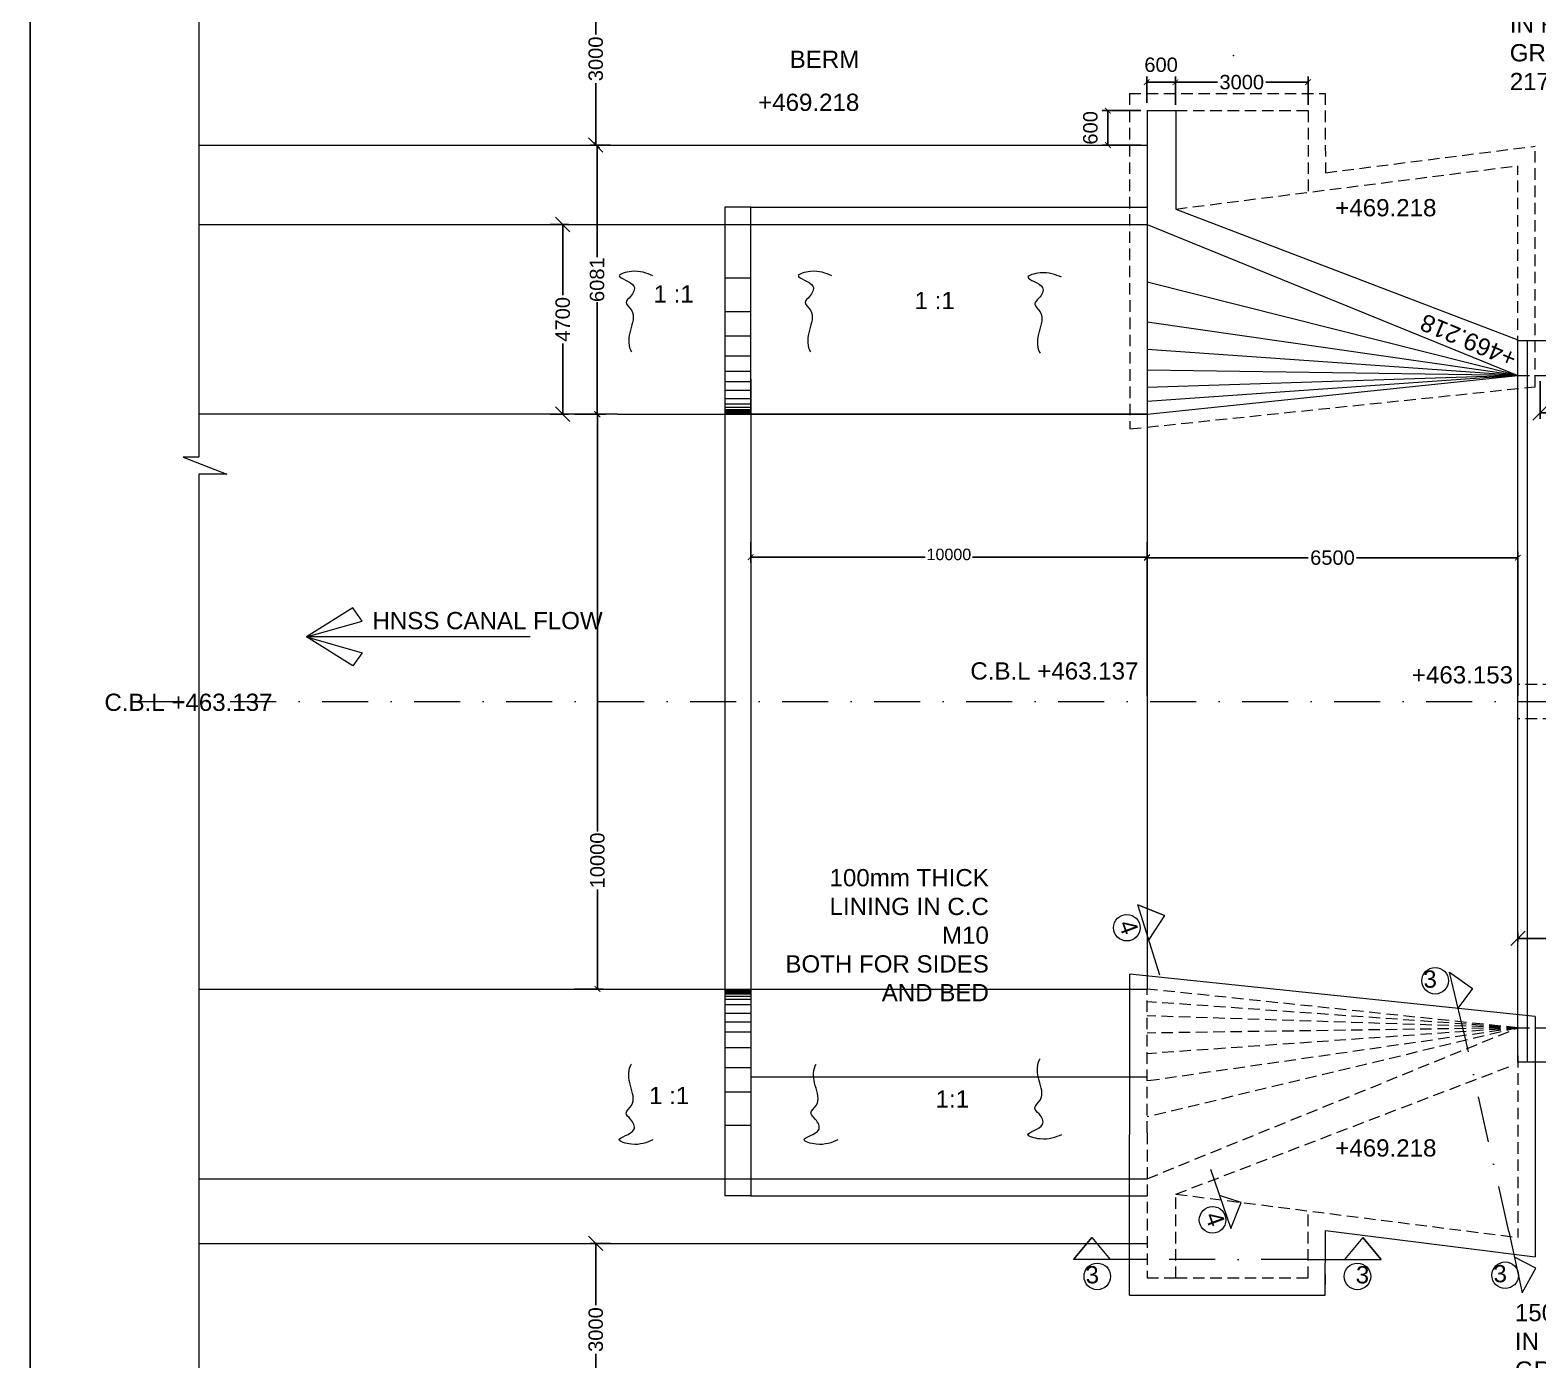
# Model space of a CAD drawing. Extents: x -793889 to 280349, y -1411811 to 21515.
# Drawn here: x -459429 to -433204, y -454321 to -431188 of the extents above; entities that cross this region are included whole.
import ezdxf

# ---------------------------------------------------------------- set-up
doc = ezdxf.new("R2010")
doc.units = 0
doc.header["$LTSCALE"] = 800
doc.header["$MEASUREMENT"] = 0
doc.linetypes.add('DASHDOT', pattern=[1, 0.5, -0.25, 0, -0.25])
doc.linetypes.add('HIDDEN', pattern=[0.375, 0.25, -0.125])
doc.layers.get('0').update_dxf_attribs({"linetype": 'CONTINUOUS'})
doc.layers.get('Defpoints').update_dxf_attribs({"linetype": 'CONTINUOUS'})
for name, color, linetype in [('HAT', 8, 'CONTINUOUS'), ('PLAN', 10, 'CONTINUOUS'), ('REIN', 4, 'CONTINUOUS')]:
    doc.layers.add(name, color=color, linetype=linetype)
doc.styles.add('ROMANS', font='swiss.ttf')
doc.styles.get("Standard").update_dxf_attribs({"font": 'swiss.ttf'})
doc.dimstyles.new('Aqueduct', dxfattribs={"dimscale": 0, "dimtxt": 250, "dimasz": 250, "dimexe": 100, "dimexo": 100, "dimgap": 50, "dimtad": 0, "dimdec": 0, "dimdsep": 46, "dimtxsty": 'ROMANS', "dimblk": 'OBLIQUE', "dimcen": 2.5, "dimclrd": 8, "dimclre": 8, "dimclrt": 7, "dimadec": 0, "dimazin": 0, "dimtfac": 1, "dimtdec": 0, "dimtmove": 2, "dimatfit": 3, "dimfxl": 100, "dimtolj": 1, "dimtzin": 0, "dimarcsym": 0})
doc.dimstyles.get("Standard").update_dxf_attribs({"dimscale": 0, "dimtxt": 250, "dimasz": 150, "dimexe": 200, "dimexo": 100, "dimgap": 100, "dimtad": 1, "dimdec": 4, "dimdsep": 46, "dimlunit": 6, "dimtxsty": 'Standard', "dimblk1": 'OBLIQUE', "dimblk2": 'OBLIQUE', "dimsah": 1, "dimcen": 2.5, "dimclrd": 5, "dimclre": 5, "dimclrt": 7, "dimadec": 0, "dimazin": 0, "dimtfac": 1, "dimtdec": 4, "dimtmove": 2, "dimatfit": 3, "dimldrblk": 'OBLIQUE', "dimfxl": 200, "dimtolj": 1, "dimtzin": 0, "dimarcsym": 0})
doc.dimstyles.new('STANDARD$0', dxfattribs={"dimscale": 88.888889, "dimtxt": 0.02, "dimasz": 0.02, "dimexe": 0.05, "dimexo": 0.1, "dimgap": 0.002, "dimtad": 2, "dimdec": 0, "dimzin": 1, "dimdsep": 46, "dimtxsty": 'Standard', "dimcen": 0.09, "dimadec": 0, "dimazin": 0, "dimtfac": 1, "dimtdec": 4, "dimtofl": 0, "dimtmove": 0, "dimatfit": 3, "dimfxl": 1, "dimtolj": 1, "dimtzin": 1, "dimarcsym": 0})

# ---------------------------------------------------------------- blocks, each defined once
blk = doc.blocks.new('_ArchTick')
at = {"color": 0, "linetype": 'ByBlock', "const_width": 0.15}
blk.add_lwpolyline([(-0.5, -0.5), (0.5, 0.5)], dxfattribs=at)
blk = doc.blocks.new('*D197')
at = {"layer": 'Defpoints', "color": 0, "ltscale": 0.25, "transparency": 16777216}
for p in [(-450059, -437869), (-450059, -447869), (-449561, -447869)]:
    blk.add_point(p, dxfattribs=at)
at = {"layer": 'HAT', "color": 8, "lineweight": -2, "ltscale": 0.25, "transparency": 16777216}
for p, q in [((-449959, -437869), (-449461, -437869)), ((-449561, -437869), (-449561, -445128)), ((-449561, -447869), (-449561, -446138)), ((-449959, -447869), (-449461, -447869))]:
    blk.add_line(p, q, dxfattribs=at)
at = {"layer": 'HAT', "color": 8, "lineweight": -2, "ltscale": 0.25, "transparency": 16777216, "xscale": 100, "yscale": 100, "zscale": 100}
for p, rotation in [((-449561, -437869), 90), ((-449561, -447869), 270)]:
    blk.add_blockref('_ArchTick', p, dxfattribs=dict(at, rotation=rotation))
at = {"layer": 'HAT', "color": 7, "lineweight": 13, "ltscale": 0.25, "transparency": 16777216, "insert": (-449561, -445633), "char_height": 250, "attachment_point": 5, "rotation": 90, "style": 'ROMANS'}
blk.add_mtext('\\A1;10000', dxfattribs=at)
blk = doc.blocks.new('*D198')
at = {"layer": 'Defpoints', "color": 0, "ltscale": 0.25, "transparency": 16777216}
for p in [(-449363, -433188), (-449567, -437869), (-449315, -437869)]:
    blk.add_point(p, dxfattribs=at)
at = {"layer": 'HAT', "color": 8, "lineweight": -2, "ltscale": 0.25, "transparency": 16777216}
for p, q in [((-449463, -433188), (-449667, -433188)), ((-449567, -433188), (-449567, -435138)), ((-449567, -437869), (-449567, -435919)), ((-449415, -437869), (-449667, -437869))]:
    blk.add_line(p, q, dxfattribs=at)
at = {"layer": 'HAT', "color": 8, "lineweight": -2, "ltscale": 0.25, "transparency": 16777216, "xscale": 100, "yscale": 100, "zscale": 100}
for p, rotation in [((-449567, -433188), 90), ((-449567, -437869), 270)]:
    blk.add_blockref('_ArchTick', p, dxfattribs=dict(at, rotation=rotation))
at = {"layer": 'HAT', "color": 7, "lineweight": 13, "ltscale": 0.25, "transparency": 16777216, "insert": (-449567, -435529), "char_height": 250, "attachment_point": 5, "rotation": 90, "style": 'ROMANS'}
blk.add_mtext('\\A1;6081', dxfattribs=at)
blk = doc.blocks.new('*D199')
at = {"layer": 'Defpoints', "color": 0, "ltscale": 0.25, "transparency": 16777216}
for p in [(-446895, -439994), (-440001, -439994), (-440001, -440357)]:
    blk.add_point(p, dxfattribs=at)
at = {"layer": 'HAT', "color": 8, "lineweight": -2, "ltscale": 0.25, "transparency": 16777216}
for p, q in [((-446895, -440094), (-446895, -440457)), ((-440001, -440094), (-440001, -440457)), ((-446895, -440357), (-443862, -440357)), ((-440001, -440357), (-443035, -440357))]:
    blk.add_line(p, q, dxfattribs=at)
at = {"layer": 'HAT', "color": 8, "lineweight": -2, "ltscale": 0.25, "transparency": 16777216, "xscale": 100, "yscale": 100, "zscale": 100, "rotation": 180}
blk.add_blockref('_ArchTick', (-446895, -440357), dxfattribs=at)
at = {"layer": 'HAT', "color": 8, "lineweight": -2, "ltscale": 0.25, "transparency": 16777216, "xscale": 100, "yscale": 100, "zscale": 100}
blk.add_blockref('_ArchTick', (-440001, -440357), dxfattribs=at)
at = {"layer": 'HAT', "color": 7, "lineweight": 13, "ltscale": 0.25, "transparency": 16777216, "insert": (-443448, -440310), "char_height": 200, "attachment_point": 5, "style": 'ROMANS'}
blk.add_mtext('\\A1;10000', dxfattribs=at)
blk = doc.blocks.new('*D200')
at = {"layer": 'Defpoints', "color": 0, "ltscale": 0.25, "transparency": 16777216}
for p in [(-440007, -432588), (-440683, -433188), (-440006, -433188)]:
    blk.add_point(p, dxfattribs=at)
at = {"layer": 'HAT', "color": 8, "lineweight": -2, "ltscale": 0.25, "transparency": 16777216}
for p, q in [((-440107, -432588), (-440783, -432588)), ((-440683, -432588), (-440683, -433188)), ((-440106, -433188), (-440783, -433188))]:
    blk.add_line(p, q, dxfattribs=at)
at = {"layer": 'HAT', "color": 8, "lineweight": -2, "ltscale": 0.25, "transparency": 16777216, "xscale": 100, "yscale": 100, "zscale": 100}
for p, rotation in [((-440683, -432588), 90), ((-440683, -433188), 270)]:
    blk.add_blockref('_ArchTick', p, dxfattribs=dict(at, rotation=rotation))
at = {"layer": 'HAT', "color": 7, "lineweight": 13, "ltscale": 0.25, "transparency": 16777216, "insert": (-440986, -432888), "char_height": 250, "attachment_point": 5, "rotation": 90, "style": 'ROMANS'}
blk.add_mtext('\\A1;600', dxfattribs=at)
blk = doc.blocks.new('*D201')
at = {"layer": 'Defpoints', "color": 0, "ltscale": 0.25, "transparency": 16777216}
for p in [(-433551, -440366), (-440001, -442869), (-433551, -442869)]:
    blk.add_point(p, dxfattribs=at)
at = {"layer": 'HAT', "color": 8, "lineweight": -2, "ltscale": 0.25, "transparency": 16777216}
for p, q in [((-440001, -442769), (-440001, -440266)), ((-433551, -442769), (-433551, -440266)), ((-440001, -440366), (-437196, -440366)), ((-433551, -440366), (-436356, -440366))]:
    blk.add_line(p, q, dxfattribs=at)
at = {"layer": 'HAT', "color": 8, "lineweight": -2, "ltscale": 0.25, "transparency": 16777216, "xscale": 100, "yscale": 100, "zscale": 100, "rotation": 180}
blk.add_blockref('_ArchTick', (-440001, -440366), dxfattribs=at)
at = {"layer": 'HAT', "color": 8, "lineweight": -2, "ltscale": 0.25, "transparency": 16777216, "xscale": 100, "yscale": 100, "zscale": 100}
blk.add_blockref('_ArchTick', (-433551, -440366), dxfattribs=at)
at = {"layer": 'HAT', "color": 7, "lineweight": 13, "ltscale": 0.25, "transparency": 16777216, "insert": (-436776, -440366), "char_height": 250, "attachment_point": 5, "style": 'ROMANS'}
blk.add_mtext('\\A1;6500', dxfattribs=at)
blk = doc.blocks.new('*D195')
at = {"layer": 'Defpoints', "color": 0, "ltscale": 0.25, "transparency": 16777216}
for p in [(-437201, -432094), (-439507, -432588), (-437201, -432588)]:
    blk.add_point(p, dxfattribs=at)
at = {"layer": 'HAT', "color": 8, "lineweight": -2, "ltscale": 0.25, "transparency": 16777216}
for p, q in [((-439507, -432488), (-439507, -431994)), ((-439507, -432094), (-438776, -432094)), ((-437201, -432094), (-437933, -432094)), ((-437201, -432488), (-437201, -431994))]:
    blk.add_line(p, q, dxfattribs=at)
at = {"layer": 'HAT', "color": 8, "lineweight": -2, "ltscale": 0.25, "transparency": 16777216, "xscale": 100, "yscale": 100, "zscale": 100, "rotation": 180}
blk.add_blockref('_ArchTick', (-439507, -432094), dxfattribs=at)
at = {"layer": 'HAT', "color": 8, "lineweight": -2, "ltscale": 0.25, "transparency": 16777216, "xscale": 100, "yscale": 100, "zscale": 100}
blk.add_blockref('_ArchTick', (-437201, -432094), dxfattribs=at)
at = {"layer": 'HAT', "color": 7, "lineweight": 13, "ltscale": 0.25, "transparency": 16777216, "insert": (-438354, -432094), "char_height": 250, "attachment_point": 5, "style": 'ROMANS'}
blk.add_mtext('\\A1;3000', dxfattribs=at)
blk = doc.blocks.new('*D196')
at = {"layer": 'Defpoints', "color": 0, "ltscale": 0.25, "transparency": 16777216}
for p in [(-439507, -432094), (-440007, -432555), (-439507, -432555)]:
    blk.add_point(p, dxfattribs=at)
at = {"layer": 'HAT', "color": 8, "lineweight": -2, "ltscale": 0.25, "transparency": 16777216}
for p, q in [((-440007, -432455), (-440007, -431994)), ((-440007, -432094), (-439507, -432094)), ((-439507, -432455), (-439507, -431994))]:
    blk.add_line(p, q, dxfattribs=at)
at = {"layer": 'HAT', "color": 8, "lineweight": -2, "ltscale": 0.25, "transparency": 16777216, "xscale": 100, "yscale": 100, "zscale": 100, "rotation": 180}
blk.add_blockref('_ArchTick', (-440007, -432094), dxfattribs=at)
at = {"layer": 'HAT', "color": 8, "lineweight": -2, "ltscale": 0.25, "transparency": 16777216, "xscale": 100, "yscale": 100, "zscale": 100}
blk.add_blockref('_ArchTick', (-439507, -432094), dxfattribs=at)
at = {"layer": 'HAT', "color": 7, "lineweight": 13, "ltscale": 0.25, "transparency": 16777216, "insert": (-439757, -431791), "char_height": 250, "attachment_point": 5, "style": 'ROMANS'}
blk.add_mtext('\\A1;600', dxfattribs=at)
blk = doc.blocks.new('_OBLIQUE')
at = {"color": 0, "linetype": 'ByBlock'}
blk.add_line((-0.5, -0.5), (0.5, 0.5), dxfattribs=at)
blk = doc.blocks.new('*D208')
at = {"color": 8, "lineweight": -2, "ltscale": 0.25, "transparency": 16777216}
for p, q in [((-433166, -437294), (-433166, -437948)), ((-427570, -437294), (-427570, -437948)), ((-433166, -437848), (-430788, -437848)), ((-427570, -437848), (-429948, -437848))]:
    blk.add_line(p, q, dxfattribs=at)
at = {"layer": 'Defpoints', "color": 0, "ltscale": 0.25, "transparency": 16777216}
for p in [(-433166, -437194), (-427570, -437194), (-427570, -437848)]:
    blk.add_point(p, dxfattribs=at)
at = {"color": 8, "lineweight": -2, "ltscale": 0.25, "transparency": 16777216, "xscale": 250, "yscale": 250, "zscale": 250, "rotation": 180}
blk.add_blockref('_OBLIQUE', (-433166, -437848), dxfattribs=at)
at = {"color": 8, "lineweight": -2, "ltscale": 0.25, "transparency": 16777216, "xscale": 250, "yscale": 250, "zscale": 250}
blk.add_blockref('_OBLIQUE', (-427570, -437848), dxfattribs=at)
at = {"color": 7, "ltscale": 0.25, "transparency": 16777216, "insert": (-430368, -437848), "char_height": 250, "attachment_point": 5, "style": 'ROMANS'}
blk.add_mtext('\\A1;6000', dxfattribs=at)
blk = doc.blocks.new('*D209')
at = {"color": 8, "lineweight": -2, "ltscale": 0.25, "transparency": 16777216}
for p, q in [((-449334, -430188), (-449690, -430188)), ((-449590, -430188), (-449590, -431266)), ((-449590, -433188), (-449590, -432110)), ((-449334, -433188), (-449690, -433188))]:
    blk.add_line(p, q, dxfattribs=at)
at = {"layer": 'Defpoints', "color": 0, "ltscale": 0.25, "transparency": 16777216}
for p in [(-449590, -430188), (-449234, -430188), (-449234, -433188)]:
    blk.add_point(p, dxfattribs=at)
at = {"color": 8, "lineweight": -2, "ltscale": 0.25, "transparency": 16777216, "xscale": 250, "yscale": 250, "zscale": 250}
for p, rotation in [((-449590, -430188), 90), ((-449590, -433188), 270)]:
    blk.add_blockref('_OBLIQUE', p, dxfattribs=dict(at, rotation=rotation))
at = {"color": 7, "ltscale": 0.25, "transparency": 16777216, "insert": (-449590, -431688), "char_height": 250, "attachment_point": 5, "rotation": 90, "style": 'ROMANS'}
blk.add_mtext('\\A1;3000', dxfattribs=at)
blk = doc.blocks.new('*D210')
at = {"color": 8, "lineweight": -2, "ltscale": 0.25, "transparency": 16777216}
for p, q in [((-450382, -434569), (-450064, -434569)), ((-450164, -434569), (-450164, -435798)), ((-450164, -437869), (-450164, -436640)), ((-450382, -437869), (-450064, -437869))]:
    blk.add_line(p, q, dxfattribs=at)
at = {"layer": 'Defpoints', "color": 0, "ltscale": 0.25, "transparency": 16777216}
for p in [(-450482, -434569), (-450482, -437869), (-450164, -437869)]:
    blk.add_point(p, dxfattribs=at)
at = {"color": 8, "lineweight": -2, "ltscale": 0.25, "transparency": 16777216, "xscale": 250, "yscale": 250, "zscale": 250}
for p, rotation in [((-450164, -434569), 90), ((-450164, -437869), 270)]:
    blk.add_blockref('_OBLIQUE', p, dxfattribs=dict(at, rotation=rotation))
at = {"color": 7, "ltscale": 0.25, "transparency": 16777216, "insert": (-450164, -436219), "char_height": 250, "attachment_point": 5, "rotation": 90, "style": 'ROMANS'}
blk.add_mtext('\\A1;4700', dxfattribs=at)
blk = doc.blocks.new('*D211')
at = {"color": 8, "lineweight": -2, "ltscale": 0.25, "transparency": 16777216}
for p, q in [((-449334, -452294), (-449690, -452294)), ((-449590, -452294), (-449590, -453372)), ((-449590, -455294), (-449590, -454216)), ((-449334, -455294), (-449690, -455294))]:
    blk.add_line(p, q, dxfattribs=at)
at = {"layer": 'Defpoints', "color": 0, "ltscale": 0.25, "transparency": 16777216}
for p in [(-449234, -452294), (-449590, -455294), (-449234, -455294)]:
    blk.add_point(p, dxfattribs=at)
at = {"color": 8, "lineweight": -2, "ltscale": 0.25, "transparency": 16777216, "xscale": 250, "yscale": 250, "zscale": 250}
for p, rotation in [((-449590, -452294), 90), ((-449590, -455294), 270)]:
    blk.add_blockref('_OBLIQUE', p, dxfattribs=dict(at, rotation=rotation))
at = {"color": 7, "ltscale": 0.25, "transparency": 16777216, "insert": (-449590, -453794), "char_height": 250, "attachment_point": 5, "rotation": 90, "style": 'ROMANS'}
blk.add_mtext('\\A1;3000', dxfattribs=at)
blk = doc.blocks.new('*D214')
at = {"color": 8, "lineweight": -2, "ltscale": 0.25, "transparency": 16777216}
for p, q in [((-433551, -447042), (-433551, -446889)), ((-433551, -446989), (-428042, -446989)), ((-421524, -446989), (-427033, -446989)), ((-421524, -447042), (-421524, -446889))]:
    blk.add_line(p, q, dxfattribs=at)
at = {"layer": 'Defpoints', "color": 0, "ltscale": 0.25, "transparency": 16777216}
for p in [(-421524, -446989), (-433551, -447142), (-421524, -447142)]:
    blk.add_point(p, dxfattribs=at)
at = {"color": 8, "lineweight": -2, "ltscale": 0.25, "transparency": 16777216, "xscale": 250, "yscale": 250, "zscale": 250, "rotation": 180}
blk.add_blockref('_OBLIQUE', (-433551, -446989), dxfattribs=at)
at = {"color": 8, "lineweight": -2, "ltscale": 0.25, "transparency": 16777216, "xscale": 250, "yscale": 250, "zscale": 250}
blk.add_blockref('_OBLIQUE', (-421524, -446989), dxfattribs=at)
at = {"color": 7, "ltscale": 0.25, "transparency": 16777216, "insert": (-427537, -446989), "char_height": 250, "attachment_point": 5, "style": 'ROMANS'}
blk.add_mtext('\\A1;12000', dxfattribs=at)

msp = doc.modelspace()

# ---------------------------------------------------------------- linework, layer by layer
at = {"lineweight": 13, "ltscale": 0.25}
for p, q in [((-440001.22324, -437869.07047), (-440001.22324, -442869.07047)), ((-440001.22324, -442869.07047), (-440001.22324, -447869.07047))]:
    msp.add_line(p, q, dxfattribs=at)
at = {"ltscale": 0.25}
msp.add_lwpolyline([(-459428.76993, -486169.68031), (-339428.76993, -486169.68031), (-339428.76993, -386169.68031), (-459428.76993, -386169.68031)], close=True, dxfattribs=at)
at = {"layer": 'HAT', "color": 1, "lineweight": 13, "ltscale": 0.25}
for p, q in [((-440001.22324, -432588.07047), (-439501.22324, -432588.07047)), ((-440001.22324, -432588.07047), (-440001.22324, -437869.07047)), ((-439501.22324, -432588.07047), (-439501.22324, -434301.00823)), ((-439501.22324, -434301.00823), (-433551.22324, -436575.37962)), ((-440001.22324, -434569.07047), (-433551.22324, -437194.07047)), ((-433551.22324, -448544.07047), (-433551.22324, -436594.07047)), ((-421510.22324, -436594.07047), (-433551.22324, -436594.07047)), ((-433391.22324, -436594.07047), (-433391.22324, -449144.07047)), ((-440001.22324, -437869.07047), (-433551.22324, -437194.07047)), ((-433551.22324, -449144.07047), (-433551.22324, -448544.07047)), ((-421628.72324, -449144.07047), (-433551.22324, -449144.07047))]:
    msp.add_line(p, q, dxfattribs=at)
at = {"layer": 'HAT', "color": 4, "lineweight": 13, "ltscale": 0.25}
for p, q in [((-456495.79891, -433188.07047), (-440001.22324, -433188.07047)), ((-440001.22324, -437869.07047), (-446895.49057, -437869.07047)), ((-456495.79891, -447869.07047), (-440001.22324, -447869.07047)), ((-456495.79891, -452294.07047), (-440001.22324, -452294.07047))]:
    msp.add_line(p, q, dxfattribs=at)
at = {"layer": 'HAT', "lineweight": 13, "ltscale": 0.25}
for p, q in [((-446895.49057, -434269.07047), (-447345.49057, -434269.07047)), ((-447345.49057, -434269.07047), (-447345.49057, -451469.07047)), ((-446895.49057, -434269.07047), (-440001.22324, -434269.07047)), ((-446895.49057, -437869.07047), (-446895.49057, -434269.07047)), ((-440001.22324, -434569.07047), (-440001.22324, -447869.07047)), ((-447345.49057, -435498.27216), (-446895.49057, -435498.27216)), ((-447345.49057, -436082.48319), (-446895.49057, -436082.48319)), ((-447345.49057, -436505.12708), (-446895.49057, -436505.12708)), ((-447345.49057, -436852.64147), (-446895.49057, -436852.64147)), ((-447345.49057, -437122.06273), (-446895.49057, -437122.06273)), ((-447345.49057, -437300.35812), (-446895.49057, -437300.35812)), ((-446895.49057, -437254.07047), (-446895.49057, -448484.07047)), ((-447345.49057, -437449.10648), (-446895.49057, -437449.10648)), ((-447345.49057, -437597.8547), (-446895.49057, -437597.8547)), ((-447345.49057, -437690.58095), (-446895.49057, -437690.58095)), ((-449214.48146, -437869.07047), (-456495.79891, -437869.07047)), ((-449214.48146, -437869.07047), (-440001.22324, -437869.07047)), ((-447345.49057, -437744.67131), (-446895.49057, -437744.67131)), ((-447345.49057, -437785.23908), (-446895.49057, -437785.23908)), ((-447345.49057, -437804.43745), (-446895.49057, -437804.43745)), ((-447345.49057, -437821.31996), (-446895.49057, -437821.31996)), ((-447345.49057, -437838.9246), (-446895.49057, -437838.9246)), ((-447345.49057, -437850.92016), (-446895.49057, -437850.92016)), ((-447345.49057, -437856.16818), (-446895.49057, -437856.16818)), ((-447345.49057, -437861.4162), (-446895.49057, -437861.4162)), ((-447345.49057, -437864.41509), (-446895.49057, -437864.41509)), ((-453818.03796, -441239.21425), (-454621.60898, -441744.11275)), ((-453652.95198, -441468.91661), (-453818.03796, -441239.21425)), ((-454621.60898, -441744.11275), (-453652.95198, -441468.91661)), ((-450731.45983, -441744.11275), (-454621.60898, -441744.11275)), ((-454621.60898, -441744.11275), (-453652.95198, -442019.3089)), ((-453818.03796, -442249.01125), (-454621.60898, -441744.11275)), ((-453652.95198, -442019.3089), (-453818.03796, -442249.01125)), ((-447345.49057, -447873.72585), (-446895.49057, -447873.72585)), ((-447345.49057, -447876.72474), (-446895.49057, -447876.72474)), ((-447345.49057, -447881.97276), (-446895.49057, -447881.97276)), ((-447345.49057, -447887.22078), (-446895.49057, -447887.22078)), ((-447345.49057, -447899.21634), (-446895.49057, -447899.21634)), ((-447345.49057, -447916.82099), (-446895.49057, -447916.82099)), ((-446895.49057, -447869.07047), (-446895.49057, -451469.07047)), ((-447345.49057, -447933.70349), (-446895.49057, -447933.70349)), ((-447345.49057, -447952.90186), (-446895.49057, -447952.90186)), ((-447345.49057, -447993.46963), (-446895.49057, -447993.46963)), ((-447345.49057, -448047.55999), (-446895.49057, -448047.55999)), ((-447345.49057, -448140.28624), (-446895.49057, -448140.28624)), ((-447345.49057, -448289.03446), (-446895.49057, -448289.03446)), ((-447345.49057, -448437.78282), (-446895.49057, -448437.78282)), ((-447345.49057, -448616.07821), (-446895.49057, -448616.07821)), ((-447345.49057, -448885.49947), (-446895.49057, -448885.49947)), ((-447345.49057, -449233.01386), (-446895.49057, -449233.01386)), ((-446895.49057, -449394.07047), (-440001.22324, -449394.07047)), ((-447345.49057, -449655.65775), (-446895.49057, -449655.65775)), ((-447345.49057, -450239.86879), (-446895.49057, -450239.86879)), ((-446895.49057, -451469.07047), (-447345.49057, -451469.07047)), ((-446895.49057, -451469.07047), (-440001.22324, -451469.07047)), ((-451122.92912, -452294.07047), (-447345.49057, -452294.07047))]:
    msp.add_line(p, q, dxfattribs=at)
at = {"layer": 'HAT', "color": 5, "lineweight": 13, "ltscale": 0.25}
for p, q in [((-456495.79891, -434569.07047), (-440001.22324, -434569.07047)), ((-456495.79891, -451169.07047), (-440001.22324, -451169.07047))]:
    msp.add_line(p, q, dxfattribs=at)
at = {"layer": 'HAT', "color": 252, "lineweight": 13, "ltscale": 0.25}
for q in [(-440001.22324, -435572.75074), (-440001.22324, -436266.36197), (-440001.22324, -436743.08486), (-440001.22324, -437102.14479), (-440001.22324, -437648.67085), (-440001.22324, -437402.10059)]:
    msp.add_line((-433551.22324, -437194.07047), q, dxfattribs=at)
at = {"layer": 'HAT', "color": 1, "linetype": 'DASHDOT', "lineweight": 13, "ltscale": 2}
for p, q in [((-457547.98454, -442869.07047), (-364823.96149, -442869.07047)), ((-433708.37909, -452086.07723), (-434491.61055, -448609.82259)), ((-437217.32947, -452574.26447), (-440052.94638, -452574.37518))]:
    msp.add_line(p, q, dxfattribs=at)
at = {"layer": 'HAT', "color": 6, "lineweight": 13, "ltscale": 0.25}
for p, q in [((-440162.96329, -446401.85714), (-439699.40054, -446589.67939)), ((-439699.40054, -446589.67939), (-440162.96329, -446401.85714)), ((-439699.40054, -446589.67939), (-440162.96329, -446401.85714)), ((-439777.18391, -447631.16232), (-440162.96329, -446401.85714)), ((-439699.40054, -446589.67939), (-439972.15753, -447009.86918)), ((-434484.01193, -448641.69382), (-434738.20082, -447575.53834)), ((-434738.20082, -447575.53834), (-434340.92666, -447861.77647)), ((-434340.92666, -447861.77647), (-434590.40408, -448195.4486)), ((-438898.86072, -451000.69804), (-438545.62902, -452038.25617)), ((-438362.07345, -451584.31083), (-438741.37206, -451463.29425)), ((-438545.62902, -452038.25617), (-438362.07345, -451584.31083)), ((-433708.37909, -452086.07723), (-433474.57918, -453156.88865)), ((-441279.73918, -452576.57942), (-440962.42762, -452189.95172)), ((-440962.42762, -452189.95172), (-441279.73918, -452576.57942)), ((-440962.42762, -452189.95172), (-441279.73918, -452576.57942)), ((-440962.42762, -452189.95172), (-440642.49185, -452575.43445)), ((-436246.22667, -452189.95172), (-436566.16244, -452575.43445)), ((-435928.91511, -452576.57942), (-436246.22667, -452189.95172)), ((-436246.22667, -452189.95172), (-435928.91511, -452576.57942)), ((-436246.22667, -452189.95172), (-435928.91511, -452576.57942)), ((-439991.32482, -452574.26447), (-441279.73918, -452576.57942)), ((-437217.32947, -452574.26447), (-435928.91511, -452576.57942)), ((-433240.93348, -452726.57631), (-433610.52086, -452534.27121)), ((-433474.57918, -453156.88865), (-433240.93348, -452726.57631))]:
    msp.add_line(p, q, dxfattribs=at)
at = {"layer": 'HAT', "color": 1, "linetype": 'HIDDEN', "lineweight": 13}
for p, q in [((-433551.22324, -448544.07047), (-440001.22324, -447869.07047)), ((-440001.22324, -450369.07047), (-440001.22324, -447869.07047)), ((-440001.22324, -451169.07047), (-433551.22324, -448544.07047)), ((-439501.22324, -451437.13272), (-433616.22324, -449187.6074)), ((-440001.22324, -450369.07047), (-440001.22324, -452894.07047)), ((-439501.22324, -452894.07047), (-439501.22324, -451437.13272)), ((-440001.22324, -452894.07047), (-439501.22324, -452894.07047))]:
    msp.add_line(p, q, dxfattribs=at)
at = {"layer": 'HAT', "linetype": 'HIDDEN', "lineweight": 13}
for q in [(-440001.22324, -448089.47009), (-440001.22324, -448336.04035), (-440001.22324, -448635.99615), (-440001.22324, -448995.05608), (-440001.22324, -449471.77897), (-440001.22324, -450094.70891)]:
    msp.add_line((-433551.22324, -448544.07047), q, dxfattribs=at)
at = {"layer": 'HAT', "color": 9, "lineweight": 13, "ltscale": 0.25}
msp.add_lwpolyline([(-456495.79891, -403991.61636), (-456495.79891, -438615.26972), (-456765.25732, -438615.26972), (-456010.28298, -438913.29486), (-456495.79891, -438913.29486), (-456495.79891, -482725.6793)], dxfattribs=at)
at = {"layer": 'PLAN', "color": 8, "linetype": 'HIDDEN', "lineweight": 13}
for p, q in [((-421516.22324, -442569.07047), (-433551.22324, -442569.07047)), ((-421516.22324, -443169.07047), (-433551.22324, -443169.07047)), ((-433551.22324, -448544.07047), (-421523.72324, -448544.07047))]:
    msp.add_line(p, q, dxfattribs=at)
at = {"layer": 'PLAN', "color": 3, "lineweight": 13, "ltscale": 0.25}
for centre in [(-440352.28529, -446802.50021), (-434990.22469, -447724.82334), (-438860.77262, -451885.59576), (-440866.56352, -452868.63237), (-436342.09077, -452868.63237), (-433771.74513, -452849.40886)]:
    msp.add_circle(centre, 231.25689, dxfattribs=at)
at = {"layer": 'PLAN', "lineweight": 13}
for points in [[(-448596.32674, -435462.35629), (-448971.32674, -435387.35629), (-449181.32674, -435462.35629), (-448926.32674, -435642.35629), (-448986.32674, -435822.35629), (-449061.32674, -435927.35629), (-448971.32674, -436062.35629), (-448986.32674, -436407.35629), (-448986.32674, -436752.35629), (-448971.32674, -436782.35629)], [(-445482.75856, -435462.35629), (-445857.75856, -435387.35629), (-446067.75856, -435462.35629), (-445812.75856, -435642.35629), (-445872.75856, -435822.35629), (-445947.75856, -435927.35629), (-445857.75856, -436062.35629), (-445872.75856, -436407.35629), (-445872.75856, -436752.35629), (-445857.75856, -436782.35629)], [(-441488.18303, -435487.4802), (-441863.18303, -435412.4802), (-442073.18303, -435487.4802), (-441818.18303, -435667.4802), (-441878.18303, -435847.4802), (-441953.18303, -435952.4802), (-441863.18303, -436087.4802), (-441878.18303, -436432.4802), (-441878.18303, -436777.4802), (-441863.18303, -436807.4802)], [(-448596.32674, -450494.07839), (-448971.32674, -450569.07839), (-449181.32674, -450494.07839), (-448926.32674, -450314.07839), (-448986.32674, -450134.07839), (-449061.32674, -450029.07839), (-448971.32674, -449894.07839), (-448986.32674, -449549.07839), (-448986.32674, -449204.07839), (-448971.32674, -449174.07839)], [(-445381.68778, -450494.07839), (-445756.68778, -450569.07839), (-445966.68778, -450494.07839), (-445711.68778, -450314.07839), (-445771.68778, -450134.07839), (-445846.68778, -450029.07839), (-445756.68778, -449894.07839), (-445771.68778, -449549.07839), (-445771.68778, -449204.07839), (-445756.68778, -449174.07839)], [(-441488.18303, -450403.33373), (-441863.18303, -450478.33373), (-442073.18303, -450403.33373), (-441818.18303, -450223.33373), (-441878.18303, -450043.33373), (-441953.18303, -449938.33373), (-441863.18303, -449803.33373), (-441878.18303, -449458.33373), (-441878.18303, -449113.33373), (-441863.18303, -449083.33373)]]:
    msp.add_spline(points, degree=3, dxfattribs=at)
at = {"layer": 'REIN', "color": 4, "linetype": 'HIDDEN', "lineweight": 13}
for p, q in [((-440307.25501, -432288.07047), (-440301.16645, -438125.3433)), ((-440307.25501, -432288.07047), (-436901.39928, -432288.07047)), ((-436901.39928, -432288.07047), (-436899.45292, -433668.80605)), ((-439501.22324, -432588.07047), (-437201.22324, -432588.07047)), ((-437201.22324, -432588.07047), (-437198.39412, -432929.01915)), ((-437201.22324, -432588.07047), (-437201.22324, -434009.45922)), ((-436899.45292, -433668.80605), (-433251.22324, -433207.07278)), ((-433251.22324, -437391.84226), (-433251.22324, -433207.07278)), ((-439501.22324, -434301.00823), (-433551.22324, -433546.78361)), ((-433551.22324, -436704.07047), (-433551.22324, -433546.78361)), ((-440301.16645, -438125.3433), (-433251.22324, -437391.84226)), ((-433551.22324, -437194.07047), (-421523.72324, -437194.07047)), ((-440001.22324, -437869.07047), (-440001.22324, -440344.07047)), ((-433551.22324, -449034.07047), (-433551.22324, -452191.35733)), ((-439501.22324, -451437.13272), (-433551.22324, -452191.35733)), ((-437201.22324, -452894.07047), (-437201.22324, -451728.68173)), ((-439501.22324, -452894.07047), (-437201.22324, -452894.07047))]:
    msp.add_line(p, q, dxfattribs=at)
at = {"layer": 'REIN', "color": 4, "lineweight": 13}
for p, q in [((-440307.25501, -453194.07047), (-440301.18658, -447612.80083)), ((-433251.22324, -448346.29821), (-440301.18658, -447612.80083)), ((-433251.22324, -448346.29821), (-433251.22324, -452531.06816)), ((-436901.39928, -453194.07047), (-436899.45292, -452069.33489)), ((-436899.45292, -452069.33489), (-433251.22324, -452531.06816)), ((-436901.39928, -453194.07047), (-436897.65894, -452837.36451)), ((-440307.25501, -453194.07047), (-436901.39928, -453194.07047))]:
    msp.add_line(p, q, dxfattribs=at)
at = {"layer": 'REIN', "color": 4, "linetype": 'HIDDEN', "lineweight": 13}
msp.add_point((-438497.53654, -431629.90122), dxfattribs=at)

# ---------------------------------------------------------------- texts
at = {"layer": 'HAT', "color": 7, "lineweight": 13, "char_height": 300, "style": 'ROMANS'}
for s, insert, width, attachment_point in [('150 THICK  APROACH SLAB IN R.C.C M30 OVER 150 TH. GRAVEL BASE AS PER CL. 217.3 OF IRC: 6-2000 ', (-433691.72303, -430431.15912), 5810.42352, 1), ('HNSS CANAL FLOW', (-453474.70853, -441309.23584), 4360.9850393, 1), ('100mm THICK LINING IN C.C M10\\P BOTH FOR SIDES AND BED', (-442753.0063, -445782.09504), 3687.724525, 3), ('150 THICK  APROACH SLAB IN R.C.C M30 OVER 150 TH. GRAVEL BASE AS PER CL. 217.3 OF IRC: 6-2000 ', (-433602.25926, -453347.87648), 5810.42352, 1)]:
    msp.add_mtext(s, dxfattribs=dict(at, insert=insert, width=width, attachment_point=attachment_point))
for s, insert, attachment_point in [('\\PBERM', (-445006.81697, -431044.61008), 3), ('\\P+469.218', (-445006.81697, -431793.25521), 3), ('\\P+469.218', (-434967.55062, -433626.48296), 3), ('1 :1', (-448585.35064, -435626.64394), 1), ('1 :1', (-444045.20291, -435741.64315), 1), ('C.B.L +463.137', (-440150.77826, -442185.42503), 3), ('\\P+463.153', (-433635.11919, -442557.65211), 9), ('C.B.L +463.137', (-455212.97466, -442730.8317), 3), ('1 :1', (-448663.79664, -449870.96167), 7), ('1:1', (-443679.55185, -449932.80961), 7), ('\\P+469.218', (-434967.55062, -450787.94047), 9)]:
    msp.add_mtext(s, dxfattribs=dict(at, insert=insert, attachment_point=attachment_point))
for s, insert, attachment_point, rotation in [('\\P+469.218', (-435474.61201, -436851.99634), 3, 157.358178956), ('4', (-440422.93274, -446952.64335), 9, 290.018150606), ('3', (-434954.98281, -447844.92482), 9, 2.698245911), ('4', (-438918.75576, -452030.9481), 9, 290.018150606), ('3', (-440831.32164, -452988.73385), 9, 2.698245911), ('3', (-436377.33265, -452988.73385), 7, 357.301754089), ('3', (-433736.50324, -452969.51034), 9, 2.698245911)]:
    msp.add_mtext(s, dxfattribs=dict(at, insert=insert, attachment_point=attachment_point, rotation=rotation))

# ---------------------------------------------------------------- dimensions: what is measured, and where the dimension line sits
at = {"ltscale": 0.25}
for base, p1, p2, angle, picture, middle in [((-449589.66576, -430188.07047), (-449234.20984, -433188.07047), (-449234.20984, -430188.07047), 90, '*D209', (-449589.66576, -431688.07047)), ((-449589.66576, -455294.07047), (-449234.20984, -452294.07047), (-449234.20984, -455294.07047), 270, '*D211', (-449589.66576, -453794.07047))]:
    dim = msp.add_linear_dim(base=base, p1=p1, p2=p2, angle=angle, dimstyle='Aqueduct', override={"dimscale": 1}, dxfattribs=at)
    dim.commit()
    dim.dimension.update_dxf_attribs({"geometry": picture, "text_midpoint": middle})
dim = msp.add_linear_dim(base=(-450163.78512, -437869.07047), p1=(-450482.06675, -434569.07047), p2=(-450482.06675, -437869.07047), angle=90, text='4700', dimstyle='Aqueduct', override={"dimscale": 1}, dxfattribs=at)
dim.commit()
dim.dimension.update_dxf_attribs({"geometry": '*D210', "text_midpoint": (-450163.78512, -436219.07047)})
for base, p1, p2, text, picture, middle in [((-427570.48835, -437847.72569), (-433166.22324, -437194.07047), (-427570.48835, -437194.07047), '6000', '*D208', (-430368.35579, -437847.72569)), ((-421523.72324, -446988.95918), (-433551.22324, -447142.40603), (-421523.72324, -447142.40603), '12000', '*D214', (-427537.47324, -446988.95918))]:
    dim = msp.add_linear_dim(base=base, p1=p1, p2=p2, text=text, dimstyle='Aqueduct', override={"dimscale": 1}, dxfattribs=at)
    dim.commit()
    dim.dimension.update_dxf_attribs({"geometry": picture, "text_midpoint": middle})
at = {"layer": 'HAT', "color": 1, "lineweight": 13, "ltscale": 0.25}
for base, p1, p2, text, picture, middle in [((-439507.20068, -432094.36871), (-440007.20068, -432554.53267), (-439507.20068, -432554.53267), '600', '*D196', (-439757.20068, -431790.88942)), ((-437201.22324, -432094.36871), (-439507.20068, -432588.07047), (-437201.22324, -432588.07047), '3000', '*D195', (-438354.21196, -432094.36871)), ((-433551.22324, -440365.97548), (-440001.22324, -442869.07047), (-433551.22324, -442869.07047), '6500', '*D201', (-436776.22324, -440365.97548))]:
    dim = msp.add_linear_dim(base=base, p1=p1, p2=p2, text=text, dimstyle='STANDARD$0', override={"dimscale": 1, "dimtxt": 250, "dimasz": 100, "dimexe": 100, "dimexo": 100, "dimgap": 50, "dimtad": 0, "dimdec": 4, "dimzin": 8, "dimtxsty": 'ROMANS', "dimblk1": 'ArchTick', "dimblk2": 'ArchTick', "dimsah": 1, "dimcen": 2.5, "dimclrd": 8, "dimclre": 8, "dimclrt": 7, "dimtofl": 1, "dimtmove": 2, "dimtzin": 0}, dxfattribs=at)
    dim.commit()
    dim.dimension.update_dxf_attribs({"geometry": picture, "text_midpoint": middle})
dim = msp.add_linear_dim(base=(-440682.99518, -433188.07047), p1=(-440007.20068, -432588.07047), p2=(-440005.79414, -433188.07047), angle=90, dimstyle='STANDARD$0', override={"dimscale": 1, "dimtxt": 250, "dimasz": 100, "dimexe": 100, "dimexo": 100, "dimgap": 50, "dimtad": 0, "dimdec": 4, "dimzin": 8, "dimtxsty": 'ROMANS', "dimblk1": 'ArchTick', "dimblk2": 'ArchTick', "dimsah": 1, "dimcen": 2.5, "dimclrd": 8, "dimclre": 8, "dimclrt": 7, "dimtofl": 1, "dimtmove": 2, "dimtzin": 0}, dxfattribs=at)
dim.commit()
dim.dimension.update_dxf_attribs({"geometry": '*D200', "text_midpoint": (-440986.47448, -432888.07047)})
dim = msp.add_linear_dim(base=(-449566.92202, -437869.07047), p1=(-449363.1456, -433188.07047), p2=(-449315.10743, -437869.07047), angle=90, text='6081', dimstyle='STANDARD$0', override={"dimscale": 1, "dimtxt": 250, "dimasz": 100, "dimexe": 100, "dimexo": 100, "dimgap": 50, "dimtad": 0, "dimdec": 4, "dimzin": 8, "dimtxsty": 'ROMANS', "dimblk1": 'ArchTick', "dimblk2": 'ArchTick', "dimsah": 1, "dimcen": 2.5, "dimclrd": 8, "dimclre": 8, "dimclrt": 7, "dimtofl": 1, "dimtmove": 2, "dimtzin": 0}, dxfattribs=at)
dim.commit()
dim.dimension.update_dxf_attribs({"geometry": '*D198', "text_midpoint": (-449566.92202, -435528.57047)})
dim = msp.add_linear_dim(base=(-449560.94458, -447869.07047), p1=(-450058.8856, -437869.07047), p2=(-450058.8856, -447869.07047), angle=90, text='10000', dimstyle='STANDARD$0', override={"dimscale": 1, "dimtxt": 250, "dimasz": 100, "dimexe": 100, "dimexo": 100, "dimgap": 50, "dimtad": 0, "dimdec": 4, "dimzin": 8, "dimtxsty": 'ROMANS', "dimblk1": 'ArchTick', "dimblk2": 'ArchTick', "dimsah": 1, "dimcen": 2.5, "dimclrd": 8, "dimclre": 8, "dimclrt": 7, "dimtofl": 1, "dimtmove": 2, "dimtzin": 0}, dxfattribs=at)
dim.commit()
dim.dimension.update_dxf_attribs({"geometry": '*D197', "text_midpoint": (-449560.94458, -445632.96174), "dimtype": 160})
dim = msp.add_linear_dim(base=(-440001.22324, -440356.72532), p1=(-446895.49057, -439994.37724), p2=(-440001.22324, -439994.37724), text='10000', dimstyle='Standard', override={"dimscale": 1, "dimtxt": 200, "dimasz": 100, "dimexe": 100, "dimgap": 50, "dimtad": 0, "dimlunit": 2, "dimtxsty": 'ROMANS', "dimblk1": 'ArchTick', "dimblk2": 'ArchTick', "dimclrd": 8, "dimclre": 8}, dxfattribs=at)
dim.commit()
dim.dimension.update_dxf_attribs({"geometry": '*D199', "text_midpoint": (-443448.3569, -440310.20469), "dimtype": 160})

doc.saveas('drawing.dxf')
